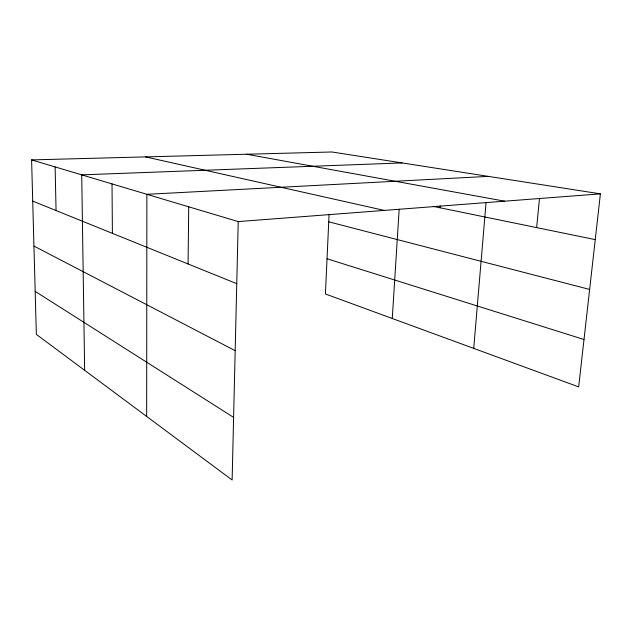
<?xml version="1.0" encoding="UTF-8"?>
<svg xmlns="http://www.w3.org/2000/svg" width="632" height="632" viewBox="0 0 632 632"><rect width="100%" height="100%" fill="white"/><g stroke="black" fill="none" stroke-linecap="round" stroke-linejoin="round"><path stroke-width="0.95" d="M146.663 416.449L146.877 194.316L488.275 176.375M188.075 263.971L188.723 206.806M31.6 159.896L238.225 221.587L232.126 480.012L36.348 334.391L31.6 159.896L331.958 151.988L600.4 193.858L578.667 386.895L325.417 293.967L329.09 214.13M392.259 318.488L399.171 209.295M440.038 207.786L440.18 205.858M473.724 348.382L486.071 202.477M536.631 227.599L539.499 198.258M238.225 221.587L600.4 193.858M402.102 162.93L81.718 174.859L84.649 370.32M246.654 154.232L504.715 201.181M433.331 206.411L595.249 239.623M145.581 156.894L384.256 210.409M328.743 221.816L589.64 289.44M327.036 258.757L584 339.502M32.722 201.102L236.755 283.673M33.946 246.077L235.175 350.681M35.179 291.384L233.603 417.397M55.126 166.919L56.058 210.543M112.022 183.904L112.401 233.342"/></g></svg>
